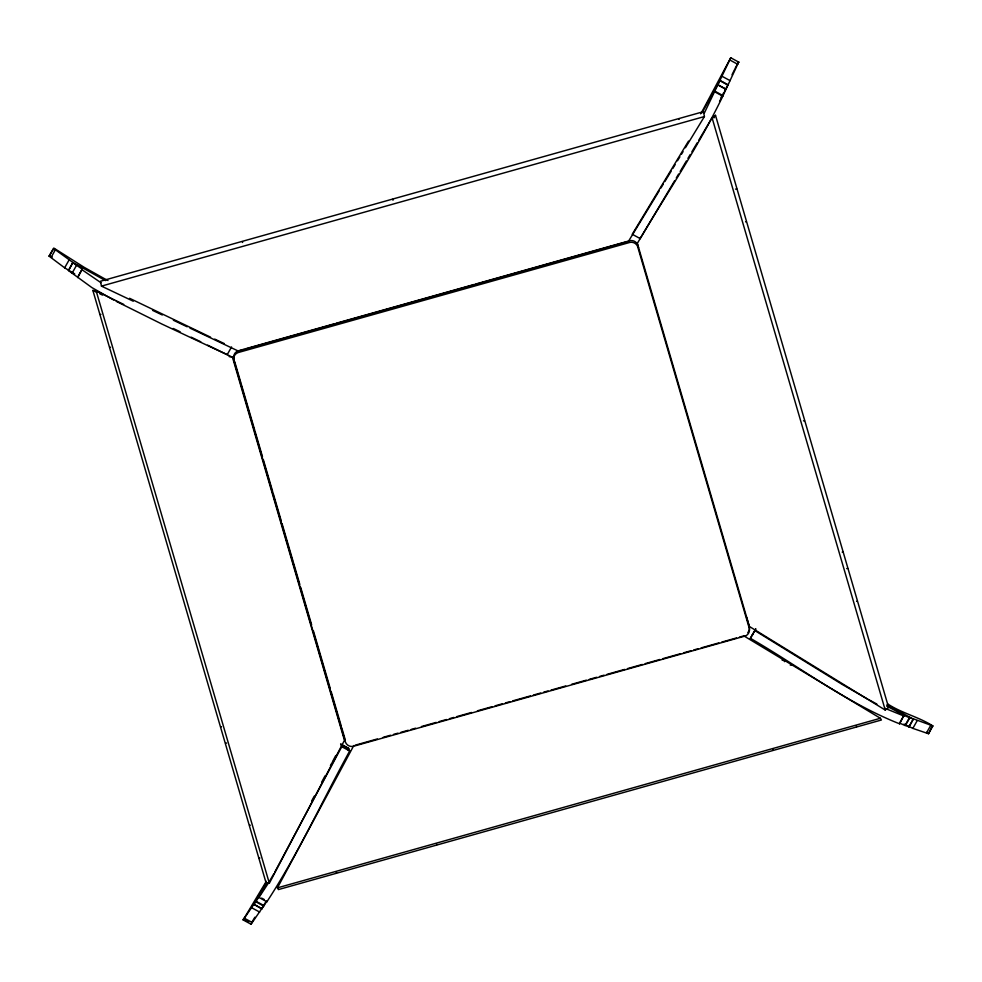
<?xml version="1.0" encoding="UTF-8"?>
<svg xmlns="http://www.w3.org/2000/svg" width="982" height="982" viewBox="0 0 982 982"><rect width="100%" height="100%" fill="white"/><g stroke="black" fill="none" stroke-linecap="round" stroke-linejoin="round"><path stroke-width="1.47" d="M908.964 726.926L913.358 719.155L909.59 717.412L905.208 725.182L908.964 726.926L913.358 718.812L932.9 725.968L928.518 733.738L912.843 728.386L903.98 724.09M913.358 719.155L886.893 704.88M704.425 112.881L730.768 57.766M688.517 141.089L632.248 234.268L640.166 238.577C668.091 191.38 698.975 145.692 722.789 96.187L738.685 62.075M253.859 904.618L255.934 901.243L263.851 905.551L261.777 908.927L253.872 904.275L266.417 882.511M261.777 908.927L265.226 902.74M113.679 300.001L91.878 287.579L68.495 270.566L72.889 262.452L53.482 248.409L49.1 256.179L64.64 267.828L74.718 273.892M68.495 270.566L72.889 262.452L105.455 280.594M258.966 897.462L259.015 896.664L255.848 901.771L263.765 906.091L266.932 900.985L266.883 901.783L258.966 897.462L268.675 882.658M77.738 277.599L82.193 269.117L72.877 262.795M640.166 238.577L640.313 237.828M243.155 919.938L253.872 904.275L261.789 908.583L251.073 924.246L243.155 919.938L266.318 881.32M251.073 924.246L251.625 922.749M734.536 69.673L732.02 74.755M735.052 68.617L736.377 65.978M755.845 628.861L750.383 638.3C799.913 666.888 846.153 702.731 899.635 723.832L903.98 715.289L909.725 717.879L905.343 725.661L899.586 723.059L903.98 715.289M251.981 922.049L254.878 917.225M348.156 750.015L348.536 748.223L340.619 743.914M341.171 745.142L341.761 746.676L274.629 872.384M340.889 744.466L348.806 748.775L349.678 750.984C322.084 801.202 298.332 853.788 266.883 901.783M332.468 761.774L335.721 755.575M123.72 304.408L96.199 291.04L92.86 290.414L266.012 882.634L269.338 883.26L344.461 740.33L232.452 357.215L207.668 345.173M330.455 765.592L331.818 763.014M321.605 782.335L325.017 775.89M311.625 801.03L314.24 796.157M739.421 637.122L743.84 635.882L880.4 718.272L881.406 720.002L278.434 889.582L277.44 887.851L353.778 745.571M724.532 91.142L727.981 84.759L720.064 80.45L702.02 112.832M719.561 101.33L723.12 94.775M347.849 749.462L348.536 748.223M721.021 97.5L723.844 92.431M49.1 256.179L54.01 248.188L84.305 267.399L103.982 278.422A556.217 93.032 29.4 0 0 107.995 280.521M51.076 257.407L55.458 249.637M64.64 267.828L69.022 260.058M72.079 273.229L76.621 265.14M77.811 276.887L82.193 269.117M231.556 346.953L227.173 354.723L161.723 323.962L116.257 301.364M750.383 638.3L755.6 629.204M912.843 728.386L917.225 720.616M926.542 732.817L930.924 725.047M931.844 726.594L928.518 733.738M266.49 883.64L258.671 897.155M269.314 881.615L273.929 873.636M737.151 64.493L738.66 62.062M674.72 180.59L637.343 243.34L749.352 626.455L885.236 710.06L888.636 707.531L715.497 115.311L712.085 117.828L698.853 140.058M676.279 177.975L678.611 174.047M680.17 171.433L686.393 160.974M687.952 158.36L690.285 154.444M691.844 151.829L697.294 142.672M713.939 117.926L715.497 115.311M659.303 190.668L628.431 241.388L238.368 351.09L189.968 328.111M660.886 188.065L663.255 184.162M664.839 181.572L671.172 171.163M672.756 168.56L675.125 164.657M677.506 160.766L679.875 156.862M681.459 154.26L683.042 151.658M685.411 147.754L704.413 116.551L703.48 111.653L100.508 281.233L101.441 286.118L133.257 301.216M752.74 634.556L752.187 635.329M100.238 314.584L100.925 314.338M109.837 347.432L110.5 347.198M220.79 726.926L221.478 726.68M225.59 743.325L226.547 742.981M249.588 825.408L250.238 825.175M259.187 858.256L259.874 858.01M243.745 349.273L238.086 350.881A6.8 6.678 1.2 0 0 233.704 357.988L234.232 360.026M101.441 286.118L704.413 116.551M245.156 348.868L334.617 323.704M336.053 323.299L401.122 305.009M402.571 304.604L474.355 284.412M475.804 284.007L592.981 251.048M594.417 250.643L625.215 241.989M355.251 745.166L377.333 738.955M383.213 737.298L390.578 735.223M393.524 734.401L397.931 733.161M400.877 732.327L408.242 730.264M411.188 729.43L415.595 728.19M421.487 726.533L436.204 722.396M439.15 721.574L446.503 719.499M449.449 718.664L453.868 717.425M456.814 716.602L471.532 712.466M477.424 710.808L492.142 706.659M495.088 705.837L502.44 703.763M505.386 702.94L509.805 701.7M512.751 700.866L530.415 695.907M533.349 695.072L540.714 693.01M543.66 692.175L548.079 690.935M551.012 690.113L565.73 685.964M571.622 684.307L586.34 680.17M589.286 679.348L596.651 677.273M599.597 676.451L604.004 675.199M606.95 674.376L624.613 669.405M627.559 668.582L642.277 664.446M645.223 663.611L659.941 659.474M662.887 658.652L680.551 653.681M683.497 652.846L690.849 650.784M693.795 649.949L698.214 648.709M701.16 647.887L718.824 642.915M721.758 642.093L736.475 637.944M277.44 887.851L880.4 718.272M626.442 241.646L630.137 240.639A6.788 6.665 1.2 0 1 637.588 244.579L638.558 247.722M735.506 189.109L736.709 188.875M745.633 221.871L746.308 221.736M803.485 420.873L804.479 420.677M842.175 552.117L842.863 551.982M846.705 568.578L847.662 568.382M856.586 601.352L857.261 601.217M791.173 665.047L790.264 665.109M229.113 356.576L232.452 357.215M782.065 660.051L783.219 660.407M904.017 716.062L885.187 708.403M49.456 255.885L50.72 256.425M214.702 339.097L224.35 343.602M210.565 337.17L129.563 298.283M152.615 310.398L162.3 314.989M173.372 320.242L187.194 326.797M173.262 328.467L180.148 331.806M191.159 337.157L200.794 341.834M92.86 290.414L96.997 292.415M99.747 293.753L102.496 295.091M51.457 256.756L52.193 257.124M904.606 715.51L886.697 706.083M887.716 703.959C901.697 713.165 919.14 717.056 932.9 725.968M869.23 699.945L876.852 704.069M738.845 62.197L730.743 57.754L702.879 109.996A556.217 49.051 -61.4 0 1 700.657 113.838M729.822 59.988L737.74 64.296M722.212 76.363L730.129 80.671M720.064 80.782L727.981 85.103M717.977 84.771L725.894 89.092M718.051 85.029L725.968 89.337M714.859 91.191L722.777 95.512M714.871 91.878L722.789 96.187M341.761 746.676L349.678 750.984M261.654 898.113L264.293 899.549M251.736 907.773L259.653 912.082M244.248 918.158L252.165 922.466M243.352 919.127L248.63 922.012M867.953 699.258L842.323 684.503L754.765 630.53M100.851 282.632L82.12 269.817M926.922 732.228L927.56 732.658M784.041 660.984L784.63 661.659M678.844 118.859L679.041 119.473M392.702 199.334L392.996 200.218M242.321 241.621L242.603 242.48M712.085 117.828L885.236 710.06M746.578 617.199L749.34 626.663A6.8 6.678 1.2 0 1 747.781 632.629M234.649 361.474L241.02 383.25M241.437 384.674L254.817 430.435M255.234 431.896L262.476 456.655M263.323 459.564L272.701 491.614M273.119 493.074L281.171 520.607M282.018 523.504L293.041 561.188M293.458 562.637L299.805 584.327M300.652 587.224L311.638 624.81M313.332 630.604L330.247 688.443M331.094 691.34L341.282 726.189M341.699 727.637L345.345 740.109M96.199 291.04L269.338 883.26M856.414 725.931L856.611 726.668M772.834 749.45L773.018 750.174M436.597 844.004L436.794 844.729M336.335 872.237L336.519 872.924M899.586 723.059L899.635 723.832M745.669 635.882L353.667 746.234A6.8 6.678 1.2 0 1 345.32 741.815L233.667 359.694A6.8 6.678 1.2 0 1 238.049 352.587L630.1 242.345A6.788 6.665 1.2 0 1 637.551 246.286L749.303 628.382A6.8 6.678 1.2 0 1 745.682 635.882"/></g></svg>
